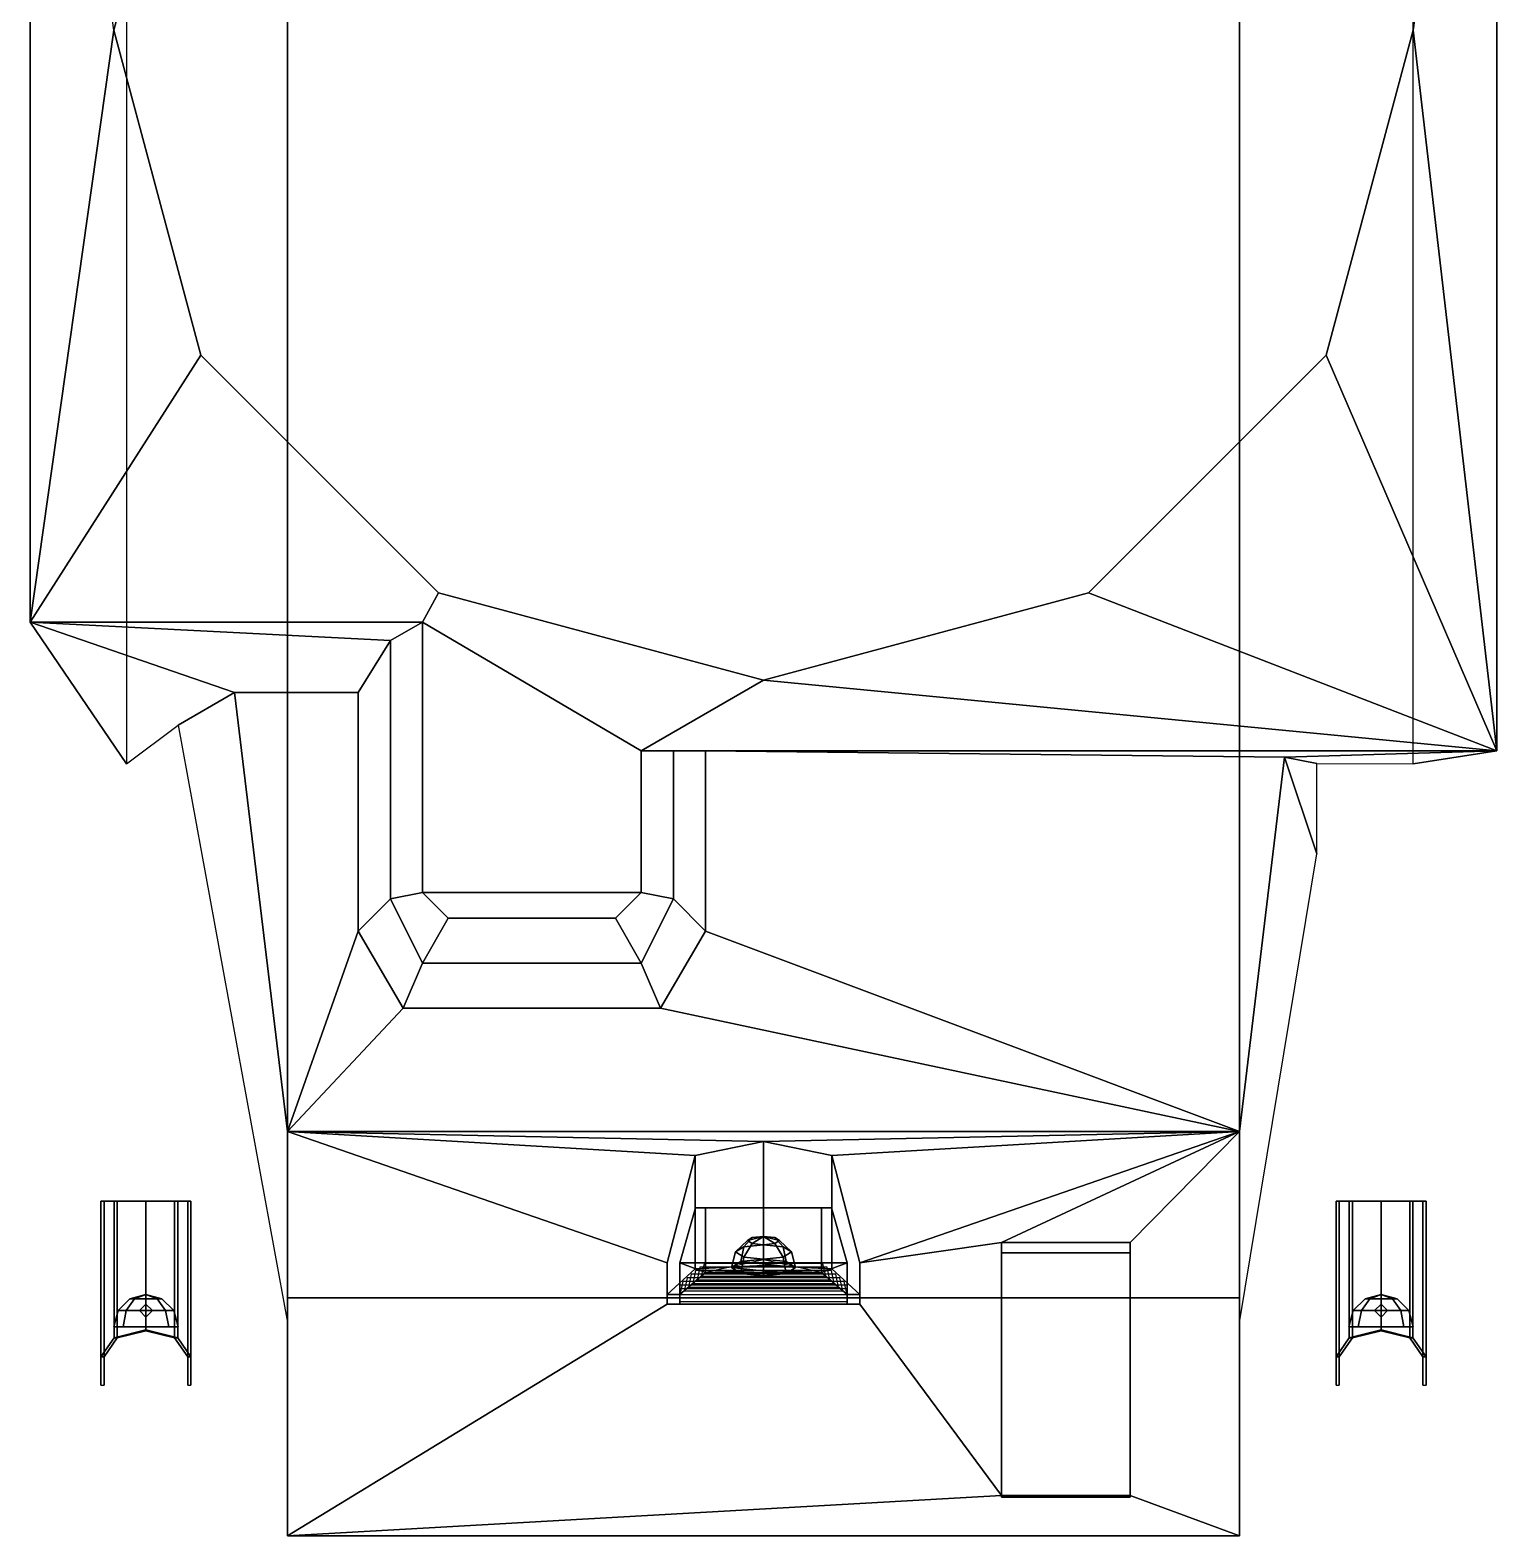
# Model space of a CAD drawing. Extents: x -1.14 to 1.14, y -2.35 to 2.75.
# Drawn here: x -1.14 to 1.14, y -2.35 to -0.01 of the extents above; entities that cross this region are included whole.
import ezdxf

# ---------------------------------------------------------------- set-up
doc = ezdxf.new("R2010")
doc.units = 0
doc.layers.get('0').update_dxf_attribs({"linetype": 'CONTINUOUS'})

msp = doc.modelspace()

# ---------------------------------------------------------------- linework, layer by layer
for points in [[(-0.74, -2.35, 0.85), (-0.74, 2.3837, 0.8413), (-0.74, 2.17, 0.51), (-0.74, -1.98, 0.51)], [(-0.74, -2.0185, 1.0609), (-0.74, 2.3837, 0.8413), (-0.74, 2.3837, 0.8413), (-0.74, -2.35, 0.85)], [(0.74, -1.98, 0.51), (0.74, 2.17, 0.51), (0.74, 2.3837, 0.8413), (0.74, -2.35, 0.85)], [(-0.74, -1.98, 0.51), (-0.74, 2.17, 0.51), (0.74, 2.17, 0.51), (0.74, -1.98, 0.51)], [(-0.99, 1.02, 0.9093), (-0.99, -1.15, 1.0176), (-1.14, -0.93, 1.48), (-1.14, 0.93, 1.48)], [(1.14, 0.93, 1.48), (1.14, -1.13, 1.48), (1.01, -1.15, 1.0176), (1.01, 1.02, 0.9093)], [(-1.14, -0.93, 1.48), (-1.01, -0.01, 1.48), (-1.14, 0.93, 1.48), (-1.14, -0.93, 1.48)], [(1.01, -0.01, 1.48), (1.14, -1.13, 1.48), (1.14, -1.13, 1.48), (1.14, 0.93, 1.48)], [(-1.01, -0.01, 1.46), (-0.8747, 0.495, 1.46), (-0.8747, 0.495, 1.48), (-1.01, -0.01, 1.48)], [(-1.14, -0.93, 1.48), (-0.8747, -0.515, 1.48), (-1.01, -0.01, 1.48), (-1.14, -0.93, 1.48)], [(-0.8747, -0.515, 1.46), (-1.01, -0.01, 1.46), (-1.01, -0.01, 1.48), (-0.8747, -0.515, 1.48)], [(1.01, -0.01, 1.46), (0.8747, -0.515, 1.46), (0.8747, -0.515, 1.48), (1.01, -0.01, 1.48)], [(0.8747, -0.515, 1.48), (1.14, -1.13, 1.48), (1.14, -1.13, 1.48), (1.01, -0.01, 1.48)], [(-0.53, -0.93, 1.48), (-0.505, -0.8847, 1.48), (-0.8747, -0.515, 1.48), (-1.14, -0.93, 1.48)], [(-0.505, -0.8847, 1.46), (-0.8747, -0.515, 1.46), (-0.8747, -0.515, 1.48), (-0.505, -0.8847, 1.48)], [(0.8747, -0.515, 1.46), (0.505, -0.8847, 1.46), (0.505, -0.8847, 1.48), (0.8747, -0.515, 1.48)], [(0.505, -0.8847, 1.48), (1.14, -1.13, 1.48), (1.14, -1.13, 1.48), (0.8747, -0.515, 1.48)], [(-0.19, -1.13, 1.48), (0, -1.02, 1.48), (-0.505, -0.8847, 1.48), (-0.53, -0.93, 1.48)], [(0, -1.02, 1.46), (-0.505, -0.8847, 1.46), (-0.505, -0.8847, 1.48), (0, -1.02, 1.48)], [(0.505, -0.8847, 1.46), (0, -1.02, 1.46), (0, -1.02, 1.48), (0.505, -0.8847, 1.48)], [(0, -1.02, 1.48), (1.14, -1.13, 1.48), (1.14, -1.13, 1.48), (0.505, -0.8847, 1.48)], [(-1.14, -0.93, 1.48), (-0.8221, -1.0394, 1.25), (-0.63, -1.0394, 1.25), (-0.58, -0.9585, 1.42)], [(-0.99, -1.15, 1.0176), (-0.91, -1.09, 1.0146), (-0.8221, -1.0394, 1.25), (-1.14, -0.93, 1.48)], [(-1.14, -0.93, 1.48), (-1.14, -0.93, 1.48), (-0.58, -0.9585, 1.42), (-0.53, -0.93, 1.48)], [(-0.53, -0.93, 1.48), (-0.58, -0.9585, 1.42), (-0.58, -1.36, 1.42), (-0.53, -1.35, 1.48)], [(-0.19, -1.35, 1.48), (-0.19, -1.13, 1.48), (-0.53, -0.93, 1.48), (-0.53, -1.35, 1.48)], [(-0.58, -0.9585, 1.42), (-0.63, -1.0394, 1.25), (-0.63, -1.41, 1.25), (-0.58, -1.36, 1.42)], [(-0.19, -1.13, 1.48), (1.14, -1.13, 1.48), (1.14, -1.13, 1.48), (0, -1.02, 1.48)], [(-0.91, -1.09, 1.0146), (-0.74, -2.0185, 1.0609), (-0.74, -1.7214, 1.25), (-0.8221, -1.0394, 1.25)], [(-0.8221, -1.0394, 1.25), (-0.74, -1.7214, 1.25), (-0.63, -1.41, 1.25), (-0.63, -1.0394, 1.25)], [(-0.14, -1.13, 1.42), (1.14, -1.13, 1.48), (1.14, -1.13, 1.48), (-0.19, -1.13, 1.48)], [(-0.19, -1.35, 1.48), (-0.14, -1.36, 1.42), (-0.14, -1.13, 1.42), (-0.19, -1.13, 1.48)], [(-0.14, -1.36, 1.42), (-0.09, -1.41, 1.25), (-0.09, -1.13, 1.25), (-0.14, -1.13, 1.42)], [(-0.09, -1.13, 1.25), (0.81, -1.14, 1.25), (1.14, -1.13, 1.48), (-0.14, -1.13, 1.42)], [(-0.09, -1.41, 1.25), (0.74, -1.7214, 1.25), (0.81, -1.14, 1.25), (-0.09, -1.13, 1.25)], [(0.74, -1.7214, 1.25), (0.74, -2.0185, 1.0609), (0.86, -1.29, 1.0241), (0.81, -1.14, 1.25)], [(0.86, -1.1497, 1.0241), (1.01, -1.15, 1.0176), (1.14, -1.13, 1.48), (0.81, -1.14, 1.25)], [(0.81, -1.14, 1.25), (0.86, -1.29, 1.0241), (0.86, -1.1497, 1.0241), (0.81, -1.14, 1.25)], [(-0.53, -1.35, 1.48), (-0.58, -1.36, 1.42), (-0.53, -1.46, 1.42), (-0.49, -1.39, 1.48)], [(-0.53, -1.35, 1.48), (-0.49, -1.39, 1.48), (-0.23, -1.39, 1.48), (-0.19, -1.35, 1.48)], [(-0.23, -1.39, 1.48), (-0.19, -1.46, 1.42), (-0.14, -1.36, 1.42), (-0.19, -1.35, 1.48)], [(-0.58, -1.36, 1.42), (-0.63, -1.41, 1.25), (-0.56, -1.53, 1.25), (-0.53, -1.46, 1.42)], [(-0.19, -1.46, 1.42), (-0.16, -1.53, 1.25), (-0.09, -1.41, 1.25), (-0.14, -1.36, 1.42)], [(-0.49, -1.39, 1.48), (-0.53, -1.46, 1.42), (-0.19, -1.46, 1.42), (-0.23, -1.39, 1.48)], [(-0.63, -1.41, 1.25), (-0.74, -1.7214, 1.25), (-0.74, -1.7214, 1.25), (-0.56, -1.53, 1.25)], [(-0.16, -1.53, 1.25), (0.74, -1.7214, 1.25), (0.74, -1.7214, 1.25), (-0.09, -1.41, 1.25)], [(-0.53, -1.46, 1.42), (-0.56, -1.53, 1.25), (-0.16, -1.53, 1.25), (-0.19, -1.46, 1.42)], [(-0.56, -1.53, 1.25), (-0.74, -1.7214, 1.25), (0.74, -1.7214, 1.25), (-0.16, -1.53, 1.25)], [(-0.74, -1.7214, 1.25), (-0.74, -2.35, 0.85), (-0.15, -1.99, 1.0791), (-0.15, -1.9257, 1.12)], [(-0.15, -1.9257, 1.12), (-0.1061, -1.759, 1.2261), (-0.74, -1.7214, 1.25)], [(-0.1061, -1.759, 1.2261), (0, -1.7371, 1.24), (-0.74, -1.7214, 1.25)], [(0, -1.7371, 1.24), (0.74, -1.7214, 1.25), (-0.74, -1.7214, 1.25)], [(0.1061, -1.759, 1.2261), (0.74, -1.7214, 1.25), (0, -1.7371, 1.24)], [(0.15, -1.9257, 1.12), (0.74, -1.7214, 1.25), (0.1061, -1.759, 1.2261)], [(0.37, -1.8943, 1.14), (0.74, -1.7214, 1.25), (0.74, -1.7214, 1.25), (0.15, -1.9257, 1.12)], [(0.57, -1.8943, 1.14), (0.74, -1.7214, 1.25), (0.74, -1.7214, 1.25), (0.37, -1.8943, 1.14)], [(0.57, -1.8943, 1.14), (0.57, -2.2871, 0.89), (0.74, -2.35, 0.85), (0.74, -1.7214, 1.25)], [(-0.1061, -1.9349, 1.2261), (0, -1.93, 1.24), (0, -1.7371, 1.24), (-0.1061, -1.759, 1.2261)], [(0, -1.93, 1.24), (0.1061, -1.9349, 1.2261), (0.1061, -1.759, 1.2261), (0, -1.7371, 1.24)], [(-0.15, -1.9747, 1.12), (-0.1061, -1.9349, 1.2261), (-0.1061, -1.759, 1.2261), (-0.15, -1.9257, 1.12)], [(0.1061, -1.9349, 1.2261), (0.15, -1.9747, 1.12), (0.15, -1.9257, 1.12), (0.1061, -1.759, 1.2261)], [(-1.03, -1.83, 1.0515), (-1.03, -1.83, 1.14), (-1.025, -1.83, 1.14), (-1.025, -1.83, 1.0515)], [(-1.03, -2.0185, 1.0609), (-1.03, -2.072, 1.14), (-1.03, -1.83, 1.14), (-1.03, -1.83, 1.0515)], [(-1.03, -1.83, 1.14), (-1.0095, -1.83, 1.1895), (-1.0045, -1.83, 1.1895), (-1.025, -1.83, 1.14)], [(-1.03, -2.072, 1.14), (-1.0095, -2.0423, 1.1895), (-1.0095, -1.83, 1.1895), (-1.03, -1.83, 1.14)], [(-1.025, -2.072, 1.14), (-1.025, -2.0185, 1.0609), (-1.025, -1.83, 1.0515), (-1.025, -1.83, 1.14)], [(-1.0045, -2.0423, 1.1895), (-1.025, -2.072, 1.14), (-1.025, -1.83, 1.14), (-1.0045, -1.83, 1.1895)], [(-1.0095, -1.83, 1.1895), (-0.96, -1.83, 1.21), (-0.96, -1.83, 1.2079), (-1.0045, -1.83, 1.1895)], [(-1.0095, -2.0423, 1.1895), (-0.96, -2.03, 1.21), (-0.96, -1.83, 1.21), (-1.0095, -1.83, 1.1895)], [(-0.96, -2.0312, 1.2079), (-1.0045, -2.0423, 1.1895), (-1.0045, -1.83, 1.1895), (-0.96, -1.83, 1.2079)], [(-0.96, -1.83, 1.21), (-0.9105, -1.83, 1.1895), (-0.9155, -1.83, 1.1895), (-0.96, -1.83, 1.2079)], [(-0.9155, -2.0423, 1.1895), (-0.96, -2.0312, 1.2079), (-0.96, -1.83, 1.2079), (-0.9155, -1.83, 1.1895)], [(-0.96, -2.03, 1.21), (-0.9105, -2.0423, 1.1895), (-0.9105, -1.83, 1.1895), (-0.96, -1.83, 1.21)], [(-0.9105, -1.83, 1.1895), (-0.89, -1.83, 1.14), (-0.895, -1.83, 1.14), (-0.9155, -1.83, 1.1895)], [(-0.895, -2.072, 1.14), (-0.9155, -2.0423, 1.1895), (-0.9155, -1.83, 1.1895), (-0.895, -1.83, 1.14)], [(-0.9105, -2.0423, 1.1895), (-0.89, -2.072, 1.14), (-0.89, -1.83, 1.14), (-0.9105, -1.83, 1.1895)], [(-0.89, -1.83, 1.14), (-0.89, -1.83, 1.0515), (-0.895, -1.83, 1.0515), (-0.895, -1.83, 1.14)], [(-0.895, -2.0185, 1.0609), (-0.895, -2.072, 1.14), (-0.895, -1.83, 1.14), (-0.895, -1.83, 1.0515)], [(-0.89, -2.072, 1.14), (-0.89, -2.0185, 1.0609), (-0.89, -1.83, 1.0515), (-0.89, -1.83, 1.14)], [(-0.1058, -1.84, 1.1745), (-0.09, -1.84, 1.21), (-0.09, -1.9409, 1.21), (-0.13, -1.9257, 1.12)], [(0.13, -1.9257, 1.12), (0.1058, -1.84, 1.1745), (-0.1058, -1.84, 1.1745), (-0.13, -1.9257, 1.12)], [(0.1058, -1.84, 1.1745), (0.09, -1.84, 1.21), (-0.09, -1.84, 1.21), (-0.1058, -1.84, 1.1745)], [(-0.09, -1.84, 1.21), (0, -1.84, 1.22), (0, -1.9375, 1.22), (-0.09, -1.9409, 1.21)], [(0.09, -1.84, 1.21), (0, -1.84, 1.22), (0, -1.84, 1.22), (-0.09, -1.84, 1.21)], [(0, -1.84, 1.22), (0.09, -1.84, 1.21), (0.09, -1.9409, 1.21), (0, -1.9375, 1.22)], [(0.09, -1.84, 1.21), (0.1058, -1.84, 1.1745), (0.13, -1.9257, 1.12), (0.09, -1.9409, 1.21)], [(0.89, -2.072, 1.14), (0.9105, -2.0423, 1.1895), (0.9105, -1.83, 1.1895), (0.89, -1.83, 1.14)], [(0.89, -2.0185, 1.0609), (0.89, -2.072, 1.14), (0.89, -1.83, 1.14), (0.89, -1.83, 1.0515)], [(0.89, -1.83, 1.14), (0.9105, -1.83, 1.1895), (0.9155, -1.83, 1.1895), (0.895, -1.83, 1.14)], [(0.89, -1.83, 1.0515), (0.89, -1.83, 1.14), (0.895, -1.83, 1.14), (0.895, -1.83, 1.0515)], [(0.895, -2.072, 1.14), (0.895, -2.0185, 1.0609), (0.895, -1.83, 1.0515), (0.895, -1.83, 1.14)], [(0.9155, -2.0423, 1.1895), (0.895, -2.072, 1.14), (0.895, -1.83, 1.14), (0.9155, -1.83, 1.1895)], [(0.9105, -2.0423, 1.1895), (0.96, -2.03, 1.21), (0.96, -1.83, 1.21), (0.9105, -1.83, 1.1895)], [(0.9105, -1.83, 1.1895), (0.96, -1.83, 1.21), (0.96, -1.83, 1.2079), (0.9155, -1.83, 1.1895)], [(0.96, -2.0312, 1.2079), (0.9155, -2.0423, 1.1895), (0.9155, -1.83, 1.1895), (0.96, -1.83, 1.2079)], [(0.96, -2.03, 1.21), (1.0095, -2.0423, 1.1895), (1.0095, -1.83, 1.1895), (0.96, -1.83, 1.21)], [(1.0045, -2.0423, 1.1895), (0.96, -2.0312, 1.2079), (0.96, -1.83, 1.2079), (1.0045, -1.83, 1.1895)], [(0.96, -1.83, 1.21), (1.0095, -1.83, 1.1895), (1.0045, -1.83, 1.1895), (0.96, -1.83, 1.2079)], [(1.025, -2.072, 1.14), (1.0045, -2.0423, 1.1895), (1.0045, -1.83, 1.1895), (1.025, -1.83, 1.14)], [(1.0095, -1.83, 1.1895), (1.03, -1.83, 1.14), (1.025, -1.83, 1.14), (1.0045, -1.83, 1.1895)], [(1.0095, -2.0423, 1.1895), (1.03, -2.072, 1.14), (1.03, -1.83, 1.14), (1.0095, -1.83, 1.1895)], [(1.025, -2.0185, 1.0609), (1.025, -2.072, 1.14), (1.025, -1.83, 1.14), (1.025, -1.83, 1.0515)], [(1.03, -1.83, 1.14), (1.03, -1.83, 1.0515), (1.025, -1.83, 1.0515), (1.025, -1.83, 1.14)], [(1.03, -2.072, 1.14), (1.03, -2.0185, 1.0609), (1.03, -1.83, 1.0515), (1.03, -1.83, 1.14)], [(-0.025, -1.8911, 1.1605), (-0.0433, -1.9088, 1.1652), (-0.0306, -1.9009, 1.1948), (-0.0177, -1.8865, 1.1776)], [(-0.0177, -1.8957, 1.1434), (-0.0306, -1.9167, 1.1357), (-0.0433, -1.9088, 1.1652), (-0.025, -1.8911, 1.1605)], [(-0.0177, -1.8865, 1.1776), (-0.0306, -1.9009, 1.1948), (0, -1.8976, 1.2071), (0, -1.8846, 1.1846)], [(0, -1.8846, 1.1588), (-0.0177, -1.8957, 1.1434), (-0.025, -1.8911, 1.1605), (0, -1.8846, 1.1588)], [(0, -1.8846, 1.1588), (-0.025, -1.8911, 1.1605), (-0.0177, -1.8865, 1.1776), (0, -1.8846, 1.1588)], [(0, -1.8846, 1.1588), (0, -1.8976, 1.1363), (-0.0177, -1.8957, 1.1434), (0, -1.8846, 1.1588)], [(0, -1.8846, 1.1588), (-0.0177, -1.8865, 1.1776), (0, -1.8846, 1.1846), (0, -1.8846, 1.1588)], [(0, -1.8846, 1.1588), (0.025, -1.8911, 1.1605), (0.0177, -1.8957, 1.1434), (0, -1.8846, 1.1588)], [(0, -1.8846, 1.1588), (0.0177, -1.8957, 1.1434), (0, -1.8976, 1.1363), (0, -1.8846, 1.1588)], [(0, -1.8846, 1.1588), (0, -1.8846, 1.1846), (0.0177, -1.8865, 1.1776), (0, -1.8846, 1.1588)], [(0, -1.8846, 1.1846), (0, -1.8976, 1.2071), (0.0306, -1.9009, 1.1948), (0.0177, -1.8865, 1.1776)], [(0, -1.8846, 1.1588), (0.0177, -1.8865, 1.1776), (0.025, -1.8911, 1.1605), (0, -1.8846, 1.1588)], [(0.0177, -1.8865, 1.1776), (0.0306, -1.9009, 1.1948), (0.0433, -1.9088, 1.1652), (0.025, -1.8911, 1.1605)], [(0.025, -1.8911, 1.1605), (0.0433, -1.9088, 1.1652), (0.0306, -1.9167, 1.1357), (0.0177, -1.8957, 1.1434)], [(0.15, -1.9257, 1.12), (0.15, -1.99, 1.0791), (0.37, -2.2871, 0.89), (0.37, -1.8943, 1.14)], [(0.37, -1.8943, 1.14), (0.37, -2.2871, 0.89), (0.37, -2.29, 0.9), (0.37, -1.91, 1.14)], [(0.57, -1.91, 1.14), (0.57, -1.8943, 1.14), (0.37, -1.8943, 1.14), (0.37, -1.91, 1.14)], [(0.57, -2.29, 0.9), (0.57, -2.2871, 0.89), (0.57, -1.8943, 1.14), (0.57, -1.91, 1.14)], [(-0.0433, -1.9088, 1.1652), (-0.05, -1.9329, 1.1717), (-0.0354, -1.9238, 1.2059), (-0.0306, -1.9009, 1.1948)], [(-0.0306, -1.9167, 1.1357), (-0.0354, -1.9421, 1.1376), (-0.05, -1.9329, 1.1717), (-0.0433, -1.9088, 1.1652)], [(-0.0306, -1.9009, 1.1948), (-0.0354, -1.9238, 1.2059), (0, -1.92, 1.22), (0, -1.8976, 1.2071)], [(0, -1.92, 1.1234), (0, -1.9459, 1.1234), (-0.0354, -1.9421, 1.1376), (-0.0306, -1.9167, 1.1357)], [(0, -1.8976, 1.1363), (0, -1.92, 1.1234), (-0.0306, -1.9167, 1.1357), (-0.0177, -1.8957, 1.1434)], [(0.0177, -1.8957, 1.1434), (0.0306, -1.9167, 1.1357), (0, -1.92, 1.1234), (0, -1.8976, 1.1363)], [(0, -1.8976, 1.2071), (0, -1.92, 1.22), (0.0354, -1.9238, 1.2059), (0.0306, -1.9009, 1.1948)], [(0.0306, -1.9167, 1.1357), (0.0354, -1.9421, 1.1376), (0, -1.9459, 1.1234), (0, -1.92, 1.1234)], [(0.0306, -1.9009, 1.1948), (0.0354, -1.9238, 1.2059), (0.05, -1.9329, 1.1717), (0.0433, -1.9088, 1.1652)], [(0.0433, -1.9088, 1.1652), (0.05, -1.9329, 1.1717), (0.0354, -1.9421, 1.1376), (0.0306, -1.9167, 1.1357)], [(0.37, -1.91, 1.14), (0.37, -2.29, 0.9), (0.57, -2.29, 0.9), (0.57, -1.91, 1.14)], [(-0.15, -1.99, 1.0791), (-0.15, -1.9747, 1.12), (-0.15, -1.9257, 1.12)], [(-0.13, -1.9747, 1.12), (-0.09, -1.9409, 1.21), (-0.1061, -1.9349, 1.2261), (-0.15, -1.9747, 1.12)], [(-0.13, -1.9257, 1.12), (-0.13, -1.9257, 1.12), (-0.13, -1.9747, 1.12), (-0.13, -1.99, 1.0791)], [(-0.13, -1.9257, 1.12), (-0.13, -1.9257, 1.12), (-0.09, -1.9409, 1.21), (-0.13, -1.9747, 1.12)], [(0.13, -1.99, 1.0791), (0.13, -1.9257, 1.12), (-0.13, -1.9257, 1.12), (-0.13, -1.99, 1.0791)], [(0.11, -1.9578, 1.165), (0.1056, -1.9378, 1.175), (-0.1056, -1.9378, 1.175), (-0.11, -1.9578, 1.165)], [(-0.09, -1.9409, 1.21), (0, -1.9375, 1.22), (0, -1.93, 1.24), (-0.1061, -1.9349, 1.2261)], [(0.1033, -1.9522, 1.18), (0.0989, -1.9322, 1.19), (-0.0989, -1.9322, 1.19), (-0.1033, -1.9522, 1.18)], [(0.0967, -1.9465, 1.195), (0.0922, -1.9265, 1.205), (-0.0922, -1.9265, 1.205), (-0.0967, -1.9465, 1.195)], [(0.09, -1.9409, 1.21), (0, -1.9209, 1.22), (0, -1.9209, 1.22), (-0.09, -1.9409, 1.21)], [(0.0354, -1.9421, 1.1376), (0.05, -1.9329, 1.1717), (-0.0354, -1.9238, 1.2059), (-0.05, -1.9329, 1.1717)], [(0, -1.9459, 1.1234), (0.0354, -1.9421, 1.1376), (-0.05, -1.9329, 1.1717), (-0.0354, -1.9421, 1.1376)], [(0.05, -1.9329, 1.1717), (0.0354, -1.9238, 1.2059), (0, -1.92, 1.22), (-0.0354, -1.9238, 1.2059)], [(0, -1.9375, 1.22), (0.09, -1.9409, 1.21), (0.1061, -1.9349, 1.2261), (0, -1.93, 1.24)], [(0.13, -1.9257, 1.12), (0.13, -1.9257, 1.12), (0.13, -1.9747, 1.12), (0.09, -1.9409, 1.21)], [(0.09, -1.9409, 1.21), (0.13, -1.9747, 1.12), (0.15, -1.9747, 1.12), (0.1061, -1.9349, 1.2261)], [(0.13, -1.9257, 1.12), (0.13, -1.9257, 1.12), (0.13, -1.99, 1.0791), (0.13, -1.9747, 1.12)], [(0.15, -1.9747, 1.12), (0.15, -1.99, 1.0791), (0.15, -1.9257, 1.12)], [(0.13, -1.9747, 1.12), (0.1256, -1.9547, 1.13), (-0.1256, -1.9547, 1.13), (-0.13, -1.9747, 1.12)], [(0.13, -1.9803, 1.105), (0.13, -1.9603, 1.115), (-0.13, -1.9603, 1.115), (-0.13, -1.9803, 1.105)], [(0.1233, -1.969, 1.135), (0.1189, -1.949, 1.145), (-0.1189, -1.949, 1.145), (-0.1233, -1.969, 1.135)], [(0.1167, -1.9634, 1.15), (0.1122, -1.9434, 1.16), (-0.1122, -1.9434, 1.16), (-0.1167, -1.9634, 1.15)], [(-0.985, -1.9817, 1.14), (-1.0033, -2, 1.14), (-0.9906, -2, 1.1706), (-0.9777, -1.9817, 1.1577)], [(-0.9777, -1.9817, 1.1223), (-0.9906, -2, 1.1094), (-1.0033, -2, 1.14), (-0.985, -1.9817, 1.14)], [(-0.9777, -1.9817, 1.1577), (-0.9906, -2, 1.1706), (-0.96, -2, 1.1833), (-0.96, -1.9817, 1.165)], [(-0.96, -1.9817, 1.115), (-0.96, -2, 1.0967), (-0.9906, -2, 1.1094), (-0.9777, -1.9817, 1.1223)], [(-0.96, -1.975, 1.14), (-0.985, -1.9817, 1.14), (-0.9777, -1.9817, 1.1577), (-0.96, -1.975, 1.14)], [(-0.96, -1.975, 1.14), (-0.9777, -1.9817, 1.1223), (-0.985, -1.9817, 1.14), (-0.96, -1.975, 1.14)], [(-0.96, -1.975, 1.14), (-0.9777, -1.9817, 1.1577), (-0.96, -1.9817, 1.165), (-0.96, -1.975, 1.14)], [(-0.96, -1.975, 1.14), (-0.96, -1.9817, 1.115), (-0.9777, -1.9817, 1.1223), (-0.96, -1.975, 1.14)], [(-0.96, -1.975, 1.14), (-0.9423, -1.9817, 1.1577), (-0.935, -1.9817, 1.14), (-0.96, -1.975, 1.14)], [(-0.96, -1.975, 1.14), (-0.96, -1.9817, 1.165), (-0.9423, -1.9817, 1.1577), (-0.96, -1.975, 1.14)], [(-0.96, -1.975, 1.14), (-0.9423, -1.9817, 1.1223), (-0.96, -1.9817, 1.115), (-0.96, -1.975, 1.14)], [(-0.96, -1.975, 1.14), (-0.935, -1.9817, 1.14), (-0.9423, -1.9817, 1.1223), (-0.96, -1.975, 1.14)], [(-0.96, -1.9817, 1.165), (-0.96, -2, 1.1833), (-0.9294, -2, 1.1706), (-0.9423, -1.9817, 1.1577)], [(-0.9423, -1.9817, 1.1223), (-0.9294, -2, 1.1094), (-0.96, -2, 1.0967), (-0.96, -1.9817, 1.115)], [(-0.9423, -1.9817, 1.1577), (-0.9294, -2, 1.1706), (-0.9167, -2, 1.14), (-0.935, -1.9817, 1.14)], [(-0.935, -1.9817, 1.14), (-0.9167, -2, 1.14), (-0.9294, -2, 1.1094), (-0.9423, -1.9817, 1.1223)], [(-0.74, -2.35, 0.85), (-0.74, -1.98, 0.51), (0.74, -1.98, 0.51), (0.74, -2.35, 0.85)], [(-0.13, -1.99, 1.0791), (-0.13, -1.9747, 1.12), (-0.15, -1.9747, 1.12), (-0.15, -1.99, 1.0791)], [(0.13, -1.9859, 1.09), (0.13, -1.9659, 1.1), (-0.13, -1.9659, 1.1), (-0.13, -1.9859, 1.09)], [(0.13, -1.9747, 1.12), (0.13, -1.99, 1.0791), (0.15, -1.99, 1.0791), (0.15, -1.9747, 1.12)], [(0.9423, -1.9817, 1.1223), (0.9294, -2, 1.1094), (0.9167, -2, 1.14), (0.935, -1.9817, 1.14)], [(0.935, -1.9817, 1.14), (0.9167, -2, 1.14), (0.9294, -2, 1.1706), (0.9423, -1.9817, 1.1577)], [(0.96, -1.9817, 1.115), (0.96, -2, 1.0967), (0.9294, -2, 1.1094), (0.9423, -1.9817, 1.1223)], [(0.9423, -1.9817, 1.1577), (0.9294, -2, 1.1706), (0.96, -2, 1.1833), (0.96, -1.9817, 1.165)], [(0.96, -1.975, 1.14), (0.9423, -1.9817, 1.1223), (0.935, -1.9817, 1.14), (0.96, -1.975, 1.14)], [(0.96, -1.975, 1.14), (0.935, -1.9817, 1.14), (0.9423, -1.9817, 1.1577), (0.96, -1.975, 1.14)], [(0.96, -1.975, 1.14), (0.96, -1.9817, 1.115), (0.9423, -1.9817, 1.1223), (0.96, -1.975, 1.14)], [(0.96, -1.975, 1.14), (0.9423, -1.9817, 1.1577), (0.96, -1.9817, 1.165), (0.96, -1.975, 1.14)], [(0.96, -1.975, 1.14), (0.985, -1.9817, 1.14), (0.9777, -1.9817, 1.1223), (0.96, -1.975, 1.14)], [(0.96, -1.975, 1.14), (0.9777, -1.9817, 1.1223), (0.96, -1.9817, 1.115), (0.96, -1.975, 1.14)], [(0.96, -1.975, 1.14), (0.96, -1.9817, 1.165), (0.9777, -1.9817, 1.1577), (0.96, -1.975, 1.14)], [(0.96, -1.975, 1.14), (0.9777, -1.9817, 1.1577), (0.985, -1.9817, 1.14), (0.96, -1.975, 1.14)], [(0.9777, -1.9817, 1.1223), (0.9906, -2, 1.1094), (0.96, -2, 1.0967), (0.96, -1.9817, 1.115)], [(0.96, -1.9817, 1.165), (0.96, -2, 1.1833), (0.9906, -2, 1.1706), (0.9777, -1.9817, 1.1577)], [(0.985, -1.9817, 1.14), (1.0033, -2, 1.14), (0.9906, -2, 1.1094), (0.9777, -1.9817, 1.1223)], [(0.9777, -1.9817, 1.1577), (0.9906, -2, 1.1706), (1.0033, -2, 1.14), (0.985, -1.9817, 1.14)], [(-1.0033, -2, 1.14), (-1.01, -2.025, 1.14), (-0.9954, -2.025, 1.1754), (-0.9906, -2, 1.1706)], [(-0.9906, -2, 1.1094), (-0.9954, -2.025, 1.1046), (-1.01, -2.025, 1.14), (-1.0033, -2, 1.14)], [(-0.9906, -2, 1.1706), (-0.9954, -2.025, 1.1754), (-0.96, -2.025, 1.19), (-0.96, -2, 1.1833)], [(-0.96, -2, 1.0967), (-0.96, -2.025, 1.09), (-0.9954, -2.025, 1.1046), (-0.9906, -2, 1.1094)], [(-0.96, -1.99, 1.05), (-0.97, -2, 1.05), (-0.97, -2, 1.1008), (-0.96, -1.99, 1.1067)], [(-0.97, -2, 1.05), (-0.96, -2.01, 1.05), (-0.96, -2.01, 1.094), (-0.97, -2, 1.1008)], [(-0.95, -2, 1.05), (-0.96, -1.99, 1.05), (-0.96, -1.99, 1.1067), (-0.95, -2, 1.1008)], [(-0.96, -2, 1.1833), (-0.96, -2.025, 1.19), (-0.9246, -2.025, 1.1754), (-0.9294, -2, 1.1706)], [(-0.9294, -2, 1.1094), (-0.9246, -2.025, 1.1046), (-0.96, -2.025, 1.09), (-0.96, -2, 1.0967)], [(-0.96, -2.01, 1.05), (-0.95, -2, 1.05), (-0.95, -2, 1.1008), (-0.96, -2.01, 1.094)], [(-0.9294, -2, 1.1706), (-0.9246, -2.025, 1.1754), (-0.91, -2.025, 1.14), (-0.9167, -2, 1.14)], [(-0.9167, -2, 1.14), (-0.91, -2.025, 1.14), (-0.9246, -2.025, 1.1046), (-0.9294, -2, 1.1094)], [(-0.15, -1.99, 1.0791), (-0.74, -2.35, 0.85), (0.37, -2.2871, 0.89), (0.15, -1.99, 1.0791)], [(0.9294, -2, 1.1094), (0.9246, -2.025, 1.1046), (0.91, -2.025, 1.14), (0.9167, -2, 1.14)], [(0.9167, -2, 1.14), (0.91, -2.025, 1.14), (0.9246, -2.025, 1.1754), (0.9294, -2, 1.1706)], [(0.96, -2, 1.0967), (0.96, -2.025, 1.09), (0.9246, -2.025, 1.1046), (0.9294, -2, 1.1094)], [(0.9294, -2, 1.1706), (0.9246, -2.025, 1.1754), (0.96, -2.025, 1.19), (0.96, -2, 1.1833)], [(0.96, -1.99, 1.05), (0.95, -2, 1.05), (0.95, -2, 1.1008), (0.96, -1.99, 1.1067)], [(0.95, -2, 1.05), (0.96, -2.01, 1.05), (0.96, -2.01, 1.094), (0.95, -2, 1.1008)], [(0.97, -2, 1.05), (0.96, -1.99, 1.05), (0.96, -1.99, 1.1067), (0.97, -2, 1.1008)], [(0.96, -2.01, 1.05), (0.97, -2, 1.05), (0.97, -2, 1.1008), (0.96, -2.01, 1.094)], [(0.9906, -2, 1.1094), (0.9954, -2.025, 1.1046), (0.96, -2.025, 1.09), (0.96, -2, 1.0967)], [(0.96, -2, 1.1833), (0.96, -2.025, 1.19), (0.9954, -2.025, 1.1754), (0.9906, -2, 1.1706)], [(1.0033, -2, 1.14), (1.01, -2.025, 1.14), (0.9954, -2.025, 1.1046), (0.9906, -2, 1.1094)], [(0.9906, -2, 1.1706), (0.9954, -2.025, 1.1754), (1.01, -2.025, 1.14), (1.0033, -2, 1.14)], [(-1.03, -2.1157, 1.0672), (-1.03, -2.1157, 1.0672), (-1.03, -2.072, 1.14), (-1.03, -2.0185, 1.0609)], [(-1.025, -2.1157, 1.0672), (-1.025, -2.1157, 1.0672), (-1.025, -2.0185, 1.0609), (-1.025, -2.072, 1.14)], [(-0.9246, -2.025, 1.1046), (-0.91, -2.025, 1.14), (-0.9954, -2.025, 1.1754), (-1.01, -2.025, 1.14)], [(-0.96, -2.025, 1.09), (-0.9246, -2.025, 1.1046), (-1.01, -2.025, 1.14), (-0.9954, -2.025, 1.1046)], [(-1.0045, -2.0423, 1.1895), (-0.96, -2.0312, 1.2079), (-0.96, -2.03, 1.21), (-1.0095, -2.0423, 1.1895)], [(-0.91, -2.025, 1.14), (-0.9246, -2.025, 1.1754), (-0.96, -2.025, 1.19), (-0.9954, -2.025, 1.1754)], [(-0.96, -2.0312, 1.2079), (-0.9155, -2.0423, 1.1895), (-0.9105, -2.0423, 1.1895), (-0.96, -2.03, 1.21)], [(-0.895, -2.1157, 1.0672), (-0.895, -2.1157, 1.0672), (-0.895, -2.072, 1.14), (-0.895, -2.0185, 1.0609)], [(-0.89, -2.1157, 1.0672), (-0.89, -2.1157, 1.0672), (-0.89, -2.0185, 1.0609), (-0.89, -2.072, 1.14)], [(0.89, -2.1157, 1.0672), (0.89, -2.1157, 1.0672), (0.89, -2.072, 1.14), (0.89, -2.0185, 1.0609)], [(0.895, -2.1157, 1.0672), (0.895, -2.1157, 1.0672), (0.895, -2.0185, 1.0609), (0.895, -2.072, 1.14)], [(0.96, -2.025, 1.09), (0.9954, -2.025, 1.1046), (0.91, -2.025, 1.14), (0.9246, -2.025, 1.1046)], [(0.9954, -2.025, 1.1046), (1.01, -2.025, 1.14), (0.9246, -2.025, 1.1754), (0.91, -2.025, 1.14)], [(0.9155, -2.0423, 1.1895), (0.96, -2.0312, 1.2079), (0.96, -2.03, 1.21), (0.9105, -2.0423, 1.1895)], [(1.01, -2.025, 1.14), (0.9954, -2.025, 1.1754), (0.96, -2.025, 1.19), (0.9246, -2.025, 1.1754)], [(0.96, -2.0312, 1.2079), (1.0045, -2.0423, 1.1895), (1.0095, -2.0423, 1.1895), (0.96, -2.03, 1.21)], [(1.025, -2.1157, 1.0672), (1.025, -2.1157, 1.0672), (1.025, -2.072, 1.14), (1.025, -2.0185, 1.0609)], [(1.03, -2.1157, 1.0672), (1.03, -2.1157, 1.0672), (1.03, -2.0185, 1.0609), (1.03, -2.072, 1.14)], [(-1.025, -2.072, 1.14), (-1.0045, -2.0423, 1.1895), (-1.0095, -2.0423, 1.1895), (-1.03, -2.072, 1.14)], [(-0.9155, -2.0423, 1.1895), (-0.895, -2.072, 1.14), (-0.89, -2.072, 1.14), (-0.9105, -2.0423, 1.1895)], [(0.895, -2.072, 1.14), (0.9155, -2.0423, 1.1895), (0.9105, -2.0423, 1.1895), (0.89, -2.072, 1.14)], [(1.0045, -2.0423, 1.1895), (1.025, -2.072, 1.14), (1.03, -2.072, 1.14), (1.0095, -2.0423, 1.1895)], [(-1.025, -2.1157, 1.0672), (-1.025, -2.072, 1.14), (-1.03, -2.072, 1.14), (-1.03, -2.1157, 1.0672)], [(-0.895, -2.072, 1.14), (-0.895, -2.1157, 1.0672), (-0.89, -2.1157, 1.0672), (-0.89, -2.072, 1.14)], [(0.895, -2.1157, 1.0672), (0.895, -2.072, 1.14), (0.89, -2.072, 1.14), (0.89, -2.1157, 1.0672)], [(1.025, -2.072, 1.14), (1.025, -2.1157, 1.0672), (1.03, -2.1157, 1.0672), (1.03, -2.072, 1.14)], [(0.37, -2.2871, 0.89), (-0.74, -2.35, 0.85), (0.74, -2.35, 0.85), (0.57, -2.2871, 0.89)], [(0.37, -2.29, 0.9), (0.37, -2.2871, 0.89), (0.57, -2.2871, 0.89), (0.57, -2.29, 0.9)]]:
    msp.add_3dface(points)

doc.saveas('drawing.dxf')
